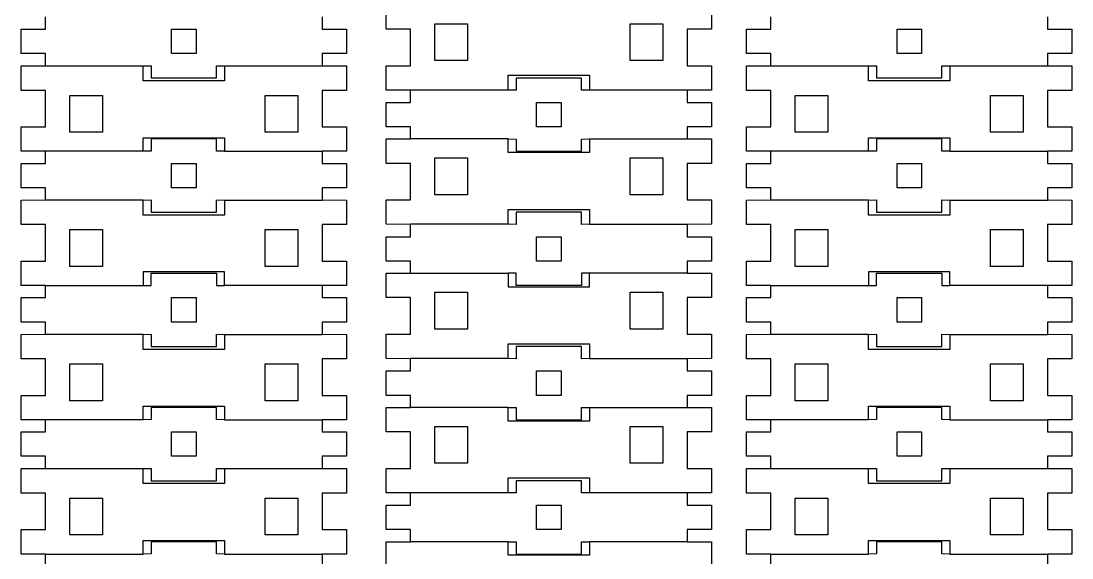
# Model space of a CAD drawing. Header units: millimetres. Extents: x -2305 to 1184, y -190 to 1638.
# Drawn here: x -2053.5 to -1859.9, y -67.4 to 31.6 of the extents above; entities that cross this region are included whole.
import ezdxf

# ---------------------------------------------------------------- set-up
doc = ezdxf.new("R2010")
doc.units = ezdxf.units.MM

msp = doc.modelspace()

# ---------------------------------------------------------------- linework, layer by layer
at = {"color": 7, "linetype": 'Continuous'}
for p, q in [((-1986.28, 30.11), (-1986.28, 34.61)), ((-1926.3, 34.61), (-1926.3, 30.11)), ((-2049.03, 30.11), (-2049.03, 32.36)), ((-1998.05, 32.36), (-1998.05, 30.11)), ((-1977.28, 31.1), (-1971.28, 31.1)), ((-1977.28, 24.32), (-1977.28, 31.1)), ((-1971.28, 31.1), (-1971.28, 24.32)), ((-1941.29, 31.1), (-1935.3, 31.1)), ((-1941.29, 24.32), (-1941.29, 31.1)), ((-1935.3, 31.1), (-1935.3, 24.32)), ((-1915.38, 30.11), (-1915.38, 32.36)), ((-1864.4, 32.36), (-1864.4, 30.11)), ((-2053.52, 25.61), (-2053.52, 30.11)), ((-2053.52, 30.11), (-2049.03, 30.11)), ((-2025.78, 30.11), (-2021.28, 30.11)), ((-2025.78, 25.62), (-2025.78, 30.11)), ((-2021.28, 30.11), (-2021.28, 25.62)), ((-1998.05, 30.11), (-1993.55, 30.11)), ((-1993.55, 30.11), (-1993.55, 25.61)), ((-1981.78, 30.11), (-1986.28, 30.11)), ((-1981.78, 23.37), (-1981.78, 30.11)), ((-1926.3, 30.11), (-1930.8, 30.11)), ((-1930.8, 30.11), (-1930.8, 23.37)), ((-1919.88, 25.61), (-1919.88, 30.11)), ((-1919.88, 30.11), (-1915.38, 30.11)), ((-1892.14, 30.11), (-1887.64, 30.11)), ((-1892.14, 25.62), (-1892.14, 30.11)), ((-1887.64, 30.11), (-1887.64, 25.62)), ((-1864.4, 30.11), (-1859.91, 30.11)), ((-1859.91, 30.11), (-1859.91, 25.61)), ((-2049.03, 25.61), (-2053.52, 25.61)), ((-2049.03, 23.37), (-2049.03, 25.61)), ((-2021.28, 25.62), (-2025.78, 25.62)), ((-1993.55, 25.61), (-1998.05, 25.61)), ((-1998.05, 25.61), (-1998.05, 23.37)), ((-1915.38, 25.61), (-1919.88, 25.61)), ((-1915.38, 23.37), (-1915.38, 25.61)), ((-1887.64, 25.62), (-1892.14, 25.62)), ((-1864.4, 25.61), (-1864.41, 23.37)), ((-1859.91, 25.61), (-1864.4, 25.61)), ((-2053.52, 23.33), (-2049.03, 23.37)), ((-2053.52, 18.83), (-2053.52, 23.33)), ((-2049.03, 23.37), (-2031.03, 23.37)), ((-2031.03, 23.33), (-2029.53, 23.37)), ((-2031.03, 20.58), (-2031.03, 23.33)), ((-2029.53, 23.37), (-2029.53, 21.11)), ((-2017.54, 21.11), (-2017.54, 23.37)), ((-2017.54, 23.37), (-2016.04, 23.33)), ((-2016.04, 23.33), (-2016.04, 20.58)), ((-2016.04, 23.33), (-1998.05, 23.33)), ((-1998.05, 23.37), (-1993.55, 23.33)), ((-1993.55, 23.33), (-1993.55, 18.83)), ((-1986.28, 18.88), (-1986.28, 23.37)), ((-1986.28, 23.37), (-1981.78, 23.37)), ((-1971.28, 24.32), (-1977.28, 24.32)), ((-1935.3, 24.32), (-1941.29, 24.32)), ((-1930.8, 23.37), (-1926.3, 23.37)), ((-1926.3, 23.37), (-1926.3, 18.88)), ((-1919.88, 23.33), (-1915.38, 23.37)), ((-1919.88, 18.83), (-1919.88, 23.33)), ((-1915.38, 23.37), (-1897.39, 23.37)), ((-1897.39, 23.33), (-1895.89, 23.37)), ((-1897.39, 20.58), (-1897.39, 23.33)), ((-1895.89, 23.37), (-1895.89, 21.11)), ((-1883.9, 21.11), (-1883.9, 23.37)), ((-1883.9, 23.37), (-1882.4, 23.33)), ((-1882.4, 23.33), (-1882.4, 20.58)), ((-1882.4, 23.33), (-1864.41, 23.33)), ((-1864.41, 23.37), (-1859.91, 23.33)), ((-1859.91, 23.33), (-1859.91, 18.83)), ((-1963.79, 18.88), (-1963.79, 21.63)), ((-1963.79, 21.63), (-1948.79, 21.63)), ((-1948.79, 21.63), (-1948.79, 18.84)), ((-2016.04, 20.58), (-2031.03, 20.58)), ((-2029.53, 21.11), (-2017.54, 21.11)), ((-1950.29, 21.09), (-1962.29, 21.09)), ((-1962.29, 21.09), (-1962.29, 18.84)), ((-1950.29, 18.84), (-1950.29, 21.09)), ((-1882.4, 20.58), (-1897.39, 20.58)), ((-1895.89, 21.11), (-1883.9, 21.11)), ((-2049.03, 18.83), (-2053.52, 18.83)), ((-2049.03, 12.1), (-2049.03, 18.83)), ((-2044.53, 17.89), (-2038.53, 17.89)), ((-2044.53, 11.11), (-2044.53, 17.89)), ((-2038.53, 17.89), (-2038.53, 11.11)), ((-2008.54, 17.89), (-2002.55, 17.89)), ((-2008.54, 11.11), (-2008.54, 17.89)), ((-2002.55, 17.89), (-2002.55, 11.11)), ((-1993.55, 18.83), (-1998.05, 18.83)), ((-1998.05, 18.83), (-1998.05, 12.1)), ((-1981.77, 18.84), (-1986.28, 18.88)), ((-1981.78, 16.59), (-1981.77, 18.84)), ((-1963.79, 18.88), (-1981.77, 18.88)), ((-1962.29, 18.84), (-1963.79, 18.88)), ((-1948.79, 18.84), (-1950.29, 18.84)), ((-1930.8, 18.84), (-1948.79, 18.84)), ((-1926.3, 18.88), (-1930.8, 18.84)), ((-1930.8, 18.84), (-1930.8, 16.59)), ((-1915.38, 18.83), (-1919.88, 18.83)), ((-1915.38, 12.1), (-1915.38, 18.83)), ((-1910.88, 17.89), (-1904.89, 17.89)), ((-1910.88, 11.11), (-1910.88, 17.89)), ((-1904.89, 17.89), (-1904.89, 11.11)), ((-1874.9, 17.89), (-1868.9, 17.89)), ((-1874.9, 11.11), (-1874.9, 17.89)), ((-1868.9, 17.89), (-1868.9, 11.11)), ((-1859.91, 18.83), (-1864.4, 18.83)), ((-1864.4, 18.83), (-1864.4, 12.1)), ((-1986.28, 12.1), (-1986.28, 16.59)), ((-1986.28, 16.59), (-1981.78, 16.59)), ((-1958.54, 16.59), (-1954.04, 16.59)), ((-1958.54, 12.1), (-1958.54, 16.59)), ((-1954.04, 16.59), (-1954.04, 12.1)), ((-1930.8, 16.59), (-1926.3, 16.59)), ((-1926.3, 16.59), (-1926.3, 12.1)), ((-2053.52, 7.6), (-2053.52, 12.1)), ((-2053.52, 12.1), (-2049.03, 12.1)), ((-1998.05, 12.1), (-1993.55, 12.1)), ((-1993.55, 12.1), (-1993.55, 7.6)), ((-1981.78, 12.1), (-1986.28, 12.1)), ((-1981.78, 9.87), (-1981.78, 12.1)), ((-1954.04, 12.1), (-1958.54, 12.1)), ((-1926.3, 12.1), (-1930.8, 12.1)), ((-1930.8, 12.1), (-1930.8, 9.87)), ((-1919.88, 7.6), (-1919.88, 12.1)), ((-1919.88, 12.1), (-1915.38, 12.1)), ((-1864.4, 12.1), (-1859.91, 12.1)), ((-1859.91, 12.1), (-1859.91, 7.6)), ((-2038.53, 11.11), (-2044.53, 11.11)), ((-2031.03, 7.6), (-2031.03, 10.09)), ((-2031.03, 10.09), (-2016.04, 10.09)), ((-2017.54, 9.87), (-2029.53, 9.87)), ((-2029.53, 9.87), (-2029.53, 7.62)), ((-2017.54, 7.62), (-2017.54, 9.87)), ((-2016.04, 10.09), (-2016.04, 7.6)), ((-2002.55, 11.11), (-2008.54, 11.11)), ((-1986.28, 5.37), (-1986.28, 9.87)), ((-1986.28, 9.87), (-1981.78, 9.87)), ((-1963.79, 9.87), (-1981.78, 9.87)), ((-1963.79, 7.38), (-1963.79, 9.87)), ((-1963.79, 9.87), (-1962.29, 9.84)), ((-1962.29, 9.84), (-1962.29, 7.6)), ((-1950.29, 9.84), (-1948.79, 9.87)), ((-1950.29, 7.6), (-1950.29, 9.84)), ((-1948.79, 9.87), (-1948.79, 7.38)), ((-1948.79, 9.87), (-1930.8, 9.87)), ((-1930.8, 9.87), (-1926.3, 9.87)), ((-1926.3, 9.87), (-1926.3, 5.37)), ((-1904.89, 11.11), (-1910.88, 11.11)), ((-1897.39, 7.6), (-1897.39, 10.09)), ((-1897.39, 10.09), (-1882.4, 10.09)), ((-1883.9, 9.87), (-1895.89, 9.87)), ((-1895.89, 9.87), (-1895.89, 7.62)), ((-1883.9, 7.62), (-1883.9, 9.87)), ((-1882.4, 10.09), (-1882.4, 7.6)), ((-1868.9, 11.11), (-1874.9, 11.11)), ((-2049.03, 7.6), (-2053.52, 7.6)), ((-2049.03, 5.37), (-2049.03, 7.6)), ((-2031.03, 7.6), (-2049.03, 7.6)), ((-2029.53, 7.62), (-2031.03, 7.6)), ((-2016.04, 7.6), (-2017.54, 7.62)), ((-2016.04, 7.6), (-1998.05, 7.6)), ((-1993.55, 7.6), (-1998.05, 7.6)), ((-1998.05, 7.6), (-1998.05, 5.37)), ((-1977.28, 6.36), (-1971.28, 6.36)), ((-1977.28, -0.42), (-1977.28, 6.36)), ((-1971.28, 6.36), (-1971.28, -0.42)), ((-1948.79, 7.38), (-1963.79, 7.38)), ((-1962.29, 7.6), (-1950.29, 7.6)), ((-1941.29, 6.36), (-1935.3, 6.36)), ((-1941.29, -0.42), (-1941.29, 6.36)), ((-1935.3, 6.36), (-1935.3, -0.42)), ((-1915.38, 7.6), (-1919.88, 7.6)), ((-1915.38, 5.37), (-1915.38, 7.6)), ((-1897.39, 7.6), (-1915.38, 7.6)), ((-1895.89, 7.62), (-1897.39, 7.6)), ((-1882.4, 7.6), (-1883.9, 7.62)), ((-1882.4, 7.6), (-1864.4, 7.6)), ((-1859.91, 7.6), (-1864.4, 7.6)), ((-1864.4, 7.6), (-1864.4, 5.37)), ((-2053.52, 0.87), (-2053.52, 5.37)), ((-2053.52, 5.37), (-2049.03, 5.37)), ((-2025.78, 5.37), (-2021.28, 5.37)), ((-2025.78, 0.87), (-2025.78, 5.37)), ((-2021.28, 5.37), (-2021.28, 0.87)), ((-1998.05, 5.37), (-1993.55, 5.37)), ((-1993.55, 5.37), (-1993.55, 0.87)), ((-1981.78, 5.37), (-1986.28, 5.37)), ((-1981.78, -1.37), (-1981.78, 5.37)), ((-1926.3, 5.37), (-1930.8, 5.37)), ((-1930.8, 5.37), (-1930.8, -1.37)), ((-1919.88, 0.87), (-1919.88, 5.37)), ((-1919.88, 5.37), (-1915.38, 5.37)), ((-1892.14, 5.37), (-1887.64, 5.37)), ((-1892.14, 0.87), (-1892.14, 5.37)), ((-1887.64, 5.37), (-1887.64, 0.87)), ((-1864.4, 5.37), (-1859.91, 5.37)), ((-1859.91, 5.37), (-1859.91, 0.87)), ((-2049.03, 0.87), (-2053.52, 0.87)), ((-2049.03, -1.38), (-2049.03, 0.87)), ((-2021.28, 0.87), (-2025.78, 0.87)), ((-1993.55, 0.87), (-1998.05, 0.87)), ((-1998.05, 0.87), (-1998.05, -1.38)), ((-1915.38, 0.87), (-1919.88, 0.87)), ((-1915.38, -1.38), (-1915.38, 0.87)), ((-1887.64, 0.87), (-1892.14, 0.87)), ((-1864.4, 0.87), (-1864.41, -1.38)), ((-1859.91, 0.87), (-1864.4, 0.87)), ((-2053.52, -1.41), (-2049.03, -1.38)), ((-2053.52, -5.91), (-2053.52, -1.41)), ((-2049.03, -1.38), (-2031.03, -1.38)), ((-2031.03, -1.41), (-2029.53, -1.38)), ((-2031.03, -4.16), (-2031.03, -1.41)), ((-2029.53, -1.38), (-2029.53, -3.63)), ((-2017.54, -3.63), (-2017.54, -1.38)), ((-2017.54, -1.38), (-2016.04, -1.41)), ((-2016.04, -1.41), (-2016.04, -4.16)), ((-2016.04, -1.41), (-1998.05, -1.41)), ((-1998.05, -1.38), (-1993.55, -1.41)), ((-1993.55, -1.41), (-1993.55, -5.91)), ((-1986.28, -5.87), (-1986.28, -1.37)), ((-1986.28, -1.37), (-1981.78, -1.37)), ((-1971.28, -0.42), (-1977.28, -0.42)), ((-1935.3, -0.42), (-1941.29, -0.42)), ((-1930.8, -1.37), (-1926.3, -1.37)), ((-1926.3, -1.37), (-1926.3, -5.87)), ((-1919.88, -1.41), (-1915.38, -1.38)), ((-1919.88, -5.91), (-1919.88, -1.41)), ((-1915.38, -1.38), (-1897.39, -1.38)), ((-1897.39, -1.41), (-1895.89, -1.38)), ((-1897.39, -4.16), (-1897.39, -1.41)), ((-1895.89, -1.38), (-1895.89, -3.63)), ((-1883.9, -3.63), (-1883.9, -1.38)), ((-1883.9, -1.38), (-1882.4, -1.41)), ((-1882.4, -1.41), (-1882.4, -4.16)), ((-1882.4, -1.41), (-1864.41, -1.41)), ((-1864.41, -1.38), (-1859.91, -1.41)), ((-1859.91, -1.41), (-1859.91, -5.91)), ((-2029.53, -3.63), (-2017.54, -3.63)), ((-1963.79, -5.87), (-1963.79, -3.12)), ((-1963.79, -3.12), (-1948.79, -3.12)), ((-1950.29, -3.65), (-1962.29, -3.65)), ((-1962.29, -3.65), (-1962.29, -5.9)), ((-1950.29, -5.9), (-1950.29, -3.65)), ((-1948.79, -3.12), (-1948.79, -5.87)), ((-1895.89, -3.63), (-1883.9, -3.63)), ((-2016.04, -4.16), (-2031.03, -4.16)), ((-1882.4, -4.16), (-1897.39, -4.16)), ((-2049.03, -5.91), (-2053.52, -5.91)), ((-2049.03, -12.64), (-2049.03, -5.91)), ((-2044.53, -6.85), (-2038.53, -6.85)), ((-2044.53, -13.63), (-2044.53, -6.85)), ((-2038.53, -6.85), (-2038.53, -13.63)), ((-2008.54, -6.85), (-2002.55, -6.85)), ((-2008.54, -13.63), (-2008.54, -6.85)), ((-2002.55, -6.85), (-2002.55, -13.63)), ((-1993.55, -5.91), (-1998.05, -5.91)), ((-1998.05, -5.91), (-1998.05, -12.64)), ((-1981.77, -5.9), (-1986.28, -5.87)), ((-1981.78, -8.15), (-1981.77, -5.9)), ((-1963.79, -5.87), (-1981.77, -5.87)), ((-1962.29, -5.9), (-1963.79, -5.87)), ((-1948.79, -5.87), (-1950.29, -5.9)), ((-1930.8, -5.9), (-1948.79, -5.9)), ((-1926.3, -5.87), (-1930.8, -5.9)), ((-1930.8, -5.9), (-1930.8, -8.15)), ((-1915.38, -5.91), (-1919.88, -5.91)), ((-1915.38, -12.64), (-1915.38, -5.91)), ((-1910.88, -6.85), (-1904.89, -6.85)), ((-1910.88, -13.63), (-1910.88, -6.85)), ((-1904.89, -6.85), (-1904.89, -13.63)), ((-1874.9, -6.85), (-1868.9, -6.85)), ((-1874.9, -13.63), (-1874.9, -6.85)), ((-1868.9, -6.85), (-1868.9, -13.63)), ((-1859.91, -5.91), (-1864.4, -5.91)), ((-1864.4, -5.91), (-1864.4, -12.64)), ((-1986.28, -12.64), (-1986.28, -8.15)), ((-1986.28, -8.15), (-1981.78, -8.15)), ((-1958.54, -8.15), (-1954.04, -8.15)), ((-1958.54, -12.64), (-1958.54, -8.15)), ((-1954.04, -8.15), (-1954.04, -12.64)), ((-1930.8, -8.15), (-1926.3, -8.15)), ((-1926.3, -8.15), (-1926.3, -12.64)), ((-2053.52, -17.14), (-2053.52, -12.64)), ((-2053.52, -12.64), (-2049.03, -12.64)), ((-1998.05, -12.64), (-1993.55, -12.64)), ((-1993.55, -12.64), (-1993.55, -17.14)), ((-1981.78, -12.64), (-1986.28, -12.64)), ((-1981.78, -14.89), (-1981.78, -12.64)), ((-1954.04, -12.64), (-1958.54, -12.64)), ((-1926.3, -12.64), (-1930.8, -12.64)), ((-1930.8, -12.64), (-1930.8, -14.89)), ((-1919.88, -17.14), (-1919.88, -12.64)), ((-1919.88, -12.64), (-1915.38, -12.64)), ((-1864.4, -12.64), (-1859.91, -12.64)), ((-1859.91, -12.64), (-1859.91, -17.14)), ((-2038.53, -13.63), (-2044.53, -13.63)), ((-2016.04, -14.65), (-2031.03, -14.65)), ((-2031.03, -14.65), (-2031.03, -17.14)), ((-2029.53, -17.14), (-2029.53, -14.89)), ((-2029.53, -14.89), (-2017.54, -14.89)), ((-2017.54, -14.89), (-2017.54, -17.14)), ((-2016.04, -17.14), (-2016.04, -14.65)), ((-2002.55, -13.63), (-2008.54, -13.63)), ((-1986.28, -19.39), (-1986.28, -14.89)), ((-1986.28, -14.89), (-1981.78, -14.89)), ((-1981.78, -14.89), (-1963.79, -14.89)), ((-1962.29, -14.89), (-1963.79, -14.89)), ((-1963.79, -14.89), (-1963.79, -17.38)), ((-1962.29, -17.14), (-1962.29, -14.89)), ((-1950.29, -14.89), (-1950.29, -17.14)), ((-1948.79, -14.89), (-1950.29, -14.89)), ((-1948.79, -17.38), (-1948.79, -14.89)), ((-1930.8, -14.89), (-1948.79, -14.89)), ((-1930.8, -14.89), (-1926.3, -14.89)), ((-1926.3, -14.89), (-1926.3, -19.39)), ((-1904.89, -13.63), (-1910.88, -13.63)), ((-1882.4, -14.65), (-1897.39, -14.65)), ((-1897.39, -14.65), (-1897.39, -17.14)), ((-1895.89, -17.14), (-1895.89, -14.89)), ((-1895.89, -14.89), (-1883.9, -14.89)), ((-1883.9, -14.89), (-1883.9, -17.14)), ((-1882.4, -17.14), (-1882.4, -14.65)), ((-1868.9, -13.63), (-1874.9, -13.63)), ((-2049.03, -17.14), (-2053.52, -17.14)), ((-2049.03, -19.39), (-2049.03, -17.14)), ((-2049.03, -17.14), (-2031.03, -17.14)), ((-2031.03, -17.14), (-2029.53, -17.14)), ((-2017.54, -17.14), (-2016.04, -17.14)), ((-1998.05, -17.14), (-2016.04, -17.14)), ((-1993.55, -17.14), (-1998.05, -17.14)), ((-1998.05, -17.14), (-1998.05, -19.39)), ((-1963.79, -17.38), (-1948.79, -17.38)), ((-1950.29, -17.14), (-1962.29, -17.14)), ((-1915.38, -17.14), (-1919.88, -17.14)), ((-1915.38, -19.39), (-1915.38, -17.14)), ((-1915.38, -17.14), (-1897.39, -17.14)), ((-1897.39, -17.14), (-1895.89, -17.14)), ((-1883.9, -17.14), (-1882.4, -17.14)), ((-1864.4, -17.14), (-1882.4, -17.14)), ((-1859.91, -17.14), (-1864.4, -17.14)), ((-1864.4, -17.14), (-1864.4, -19.39)), ((-1977.28, -18.4), (-1971.28, -18.4)), ((-1977.28, -25.18), (-1977.28, -18.4)), ((-1971.28, -18.4), (-1971.28, -25.18)), ((-1941.29, -18.4), (-1935.3, -18.4)), ((-1941.29, -25.18), (-1941.29, -18.4)), ((-1935.3, -18.4), (-1935.3, -25.18)), ((-2053.52, -23.89), (-2053.52, -19.39)), ((-2053.52, -19.39), (-2049.03, -19.39)), ((-2025.78, -19.39), (-2021.28, -19.39)), ((-2025.78, -23.89), (-2025.78, -19.39)), ((-2021.28, -19.39), (-2021.28, -23.89)), ((-1998.05, -19.39), (-1993.55, -19.39)), ((-1993.55, -19.39), (-1993.55, -23.89)), ((-1981.78, -19.39), (-1986.28, -19.39)), ((-1981.78, -26.13), (-1981.78, -19.39)), ((-1926.3, -19.39), (-1930.8, -19.39)), ((-1930.8, -19.39), (-1930.8, -26.13)), ((-1919.88, -23.89), (-1919.88, -19.39)), ((-1919.88, -19.39), (-1915.38, -19.39)), ((-1892.14, -19.39), (-1887.64, -19.39)), ((-1892.14, -23.89), (-1892.14, -19.39)), ((-1887.64, -19.39), (-1887.64, -23.89)), ((-1864.4, -19.39), (-1859.91, -19.39)), ((-1859.91, -19.39), (-1859.91, -23.89)), ((-2049.03, -23.89), (-2053.52, -23.89)), ((-2049.03, -26.14), (-2049.03, -23.89)), ((-2021.28, -23.89), (-2025.78, -23.89)), ((-1993.55, -23.89), (-1998.05, -23.89)), ((-1998.05, -23.89), (-1998.05, -26.14)), ((-1915.38, -23.89), (-1919.88, -23.89)), ((-1915.38, -26.14), (-1915.38, -23.89)), ((-1887.64, -23.89), (-1892.14, -23.89)), ((-1864.4, -23.89), (-1864.41, -26.14)), ((-1859.91, -23.89), (-1864.4, -23.89)), ((-2053.52, -26.17), (-2049.03, -26.14)), ((-2053.52, -30.67), (-2053.52, -26.17)), ((-2049.03, -26.14), (-2031.03, -26.14)), ((-2031.03, -26.17), (-2029.53, -26.14)), ((-2031.03, -28.92), (-2031.03, -26.17)), ((-2029.53, -26.14), (-2029.53, -28.39)), ((-2017.54, -28.39), (-2017.54, -26.14)), ((-2017.54, -26.14), (-2016.04, -26.17)), ((-2016.04, -26.17), (-2016.04, -28.92)), ((-2016.04, -26.17), (-1998.05, -26.17)), ((-1998.05, -26.14), (-1993.55, -26.17)), ((-1993.55, -26.17), (-1993.55, -30.67)), ((-1986.28, -30.63), (-1986.28, -26.13)), ((-1986.28, -26.13), (-1981.78, -26.13)), ((-1971.28, -25.18), (-1977.28, -25.18)), ((-1935.3, -25.18), (-1941.29, -25.18)), ((-1930.8, -26.13), (-1926.3, -26.13)), ((-1926.3, -26.13), (-1926.3, -30.63)), ((-1919.88, -26.17), (-1915.38, -26.14)), ((-1919.88, -30.67), (-1919.88, -26.17)), ((-1915.38, -26.14), (-1897.39, -26.14)), ((-1897.39, -26.17), (-1895.89, -26.14)), ((-1897.39, -28.92), (-1897.39, -26.17)), ((-1895.89, -26.14), (-1895.89, -28.39)), ((-1883.9, -28.39), (-1883.9, -26.14)), ((-1883.9, -26.14), (-1882.4, -26.17)), ((-1882.4, -26.17), (-1882.4, -28.92)), ((-1882.4, -26.17), (-1864.41, -26.17)), ((-1864.41, -26.14), (-1859.91, -26.17)), ((-1859.91, -26.17), (-1859.91, -30.67)), ((-2016.04, -28.92), (-2031.03, -28.92)), ((-2029.53, -28.39), (-2017.54, -28.39)), ((-1963.79, -30.63), (-1963.79, -27.88)), ((-1963.79, -27.88), (-1948.79, -27.88)), ((-1950.29, -28.41), (-1962.29, -28.41)), ((-1962.29, -28.41), (-1962.29, -30.66)), ((-1950.29, -30.66), (-1950.29, -28.41)), ((-1948.79, -27.88), (-1948.79, -30.63)), ((-1882.4, -28.92), (-1897.39, -28.92)), ((-1895.89, -28.39), (-1883.9, -28.39)), ((-2049.03, -30.67), (-2053.52, -30.67)), ((-2049.03, -37.41), (-2049.03, -30.67)), ((-1993.55, -30.67), (-1998.05, -30.67)), ((-1998.05, -30.67), (-1998.05, -37.41)), ((-1981.77, -30.66), (-1986.28, -30.63)), ((-1981.78, -32.91), (-1981.77, -30.66)), ((-1963.79, -30.63), (-1981.77, -30.63)), ((-1962.29, -30.66), (-1963.79, -30.63)), ((-1948.79, -30.63), (-1950.29, -30.66)), ((-1930.8, -30.66), (-1948.79, -30.66)), ((-1926.3, -30.63), (-1930.8, -30.66)), ((-1930.8, -30.66), (-1930.8, -32.91)), ((-1915.38, -30.67), (-1919.88, -30.67)), ((-1915.38, -37.41), (-1915.38, -30.67)), ((-1859.91, -30.67), (-1864.4, -30.67)), ((-1864.4, -30.67), (-1864.4, -37.41)), ((-2044.53, -31.61), (-2038.53, -31.61)), ((-2044.53, -38.4), (-2044.53, -31.61)), ((-2038.53, -31.61), (-2038.53, -38.4)), ((-2008.54, -31.61), (-2002.55, -31.61)), ((-2008.54, -38.4), (-2008.54, -31.61)), ((-2002.55, -31.61), (-2002.55, -38.4)), ((-1986.28, -37.41), (-1986.28, -32.91)), ((-1986.28, -32.91), (-1981.78, -32.91)), ((-1958.54, -32.91), (-1954.04, -32.91)), ((-1958.54, -37.41), (-1958.54, -32.91)), ((-1954.04, -32.91), (-1954.04, -37.41)), ((-1930.8, -32.91), (-1926.3, -32.91)), ((-1926.3, -32.91), (-1926.3, -37.41)), ((-1910.88, -31.61), (-1904.89, -31.61)), ((-1910.88, -38.4), (-1910.88, -31.61)), ((-1904.89, -31.61), (-1904.89, -38.4)), ((-1874.9, -31.61), (-1868.9, -31.61)), ((-1874.9, -38.4), (-1874.9, -31.61)), ((-1868.9, -31.61), (-1868.9, -38.4)), ((-2053.52, -41.91), (-2053.52, -37.41)), ((-2053.52, -37.41), (-2049.03, -37.41)), ((-2038.53, -38.4), (-2044.53, -38.4)), ((-2002.55, -38.4), (-2008.54, -38.4)), ((-1998.05, -37.41), (-1993.55, -37.41)), ((-1993.55, -37.41), (-1993.55, -41.91)), ((-1981.78, -37.41), (-1986.28, -37.41)), ((-1981.78, -39.64), (-1981.78, -37.41)), ((-1954.04, -37.41), (-1958.54, -37.41)), ((-1926.3, -37.41), (-1930.8, -37.41)), ((-1930.8, -37.41), (-1930.8, -39.64)), ((-1919.88, -41.91), (-1919.88, -37.41)), ((-1919.88, -37.41), (-1915.38, -37.41)), ((-1904.89, -38.4), (-1910.88, -38.4)), ((-1868.9, -38.4), (-1874.9, -38.4)), ((-1864.4, -37.41), (-1859.91, -37.41)), ((-1859.91, -37.41), (-1859.91, -41.91)), ((-2031.03, -41.91), (-2031.03, -39.42)), ((-2031.03, -39.42), (-2016.04, -39.42)), ((-2017.54, -39.64), (-2029.53, -39.64)), ((-2029.53, -39.64), (-2029.53, -41.88)), ((-2017.54, -41.88), (-2017.54, -39.64)), ((-2016.04, -39.42), (-2016.04, -41.91)), ((-1986.28, -44.13), (-1986.28, -39.64)), ((-1986.28, -39.64), (-1981.78, -39.64)), ((-1963.79, -39.64), (-1981.78, -39.64)), ((-1963.79, -42.13), (-1963.79, -39.64)), ((-1963.79, -39.64), (-1962.29, -39.66)), ((-1962.29, -39.66), (-1962.29, -41.91)), ((-1950.29, -39.66), (-1948.79, -39.64)), ((-1950.29, -41.91), (-1950.29, -39.66)), ((-1948.79, -39.64), (-1948.79, -42.13)), ((-1948.79, -39.64), (-1930.8, -39.64)), ((-1930.8, -39.64), (-1926.3, -39.64)), ((-1926.3, -39.64), (-1926.3, -44.13)), ((-1897.39, -41.91), (-1897.39, -39.42)), ((-1897.39, -39.42), (-1882.4, -39.42)), ((-1883.9, -39.64), (-1895.89, -39.64)), ((-1895.89, -39.64), (-1895.89, -41.88)), ((-1883.9, -41.88), (-1883.9, -39.64)), ((-1882.4, -39.42), (-1882.4, -41.91)), ((-2049.03, -41.91), (-2053.52, -41.91)), ((-2049.03, -44.13), (-2049.03, -41.91)), ((-2031.03, -41.91), (-2049.03, -41.91)), ((-2029.53, -41.88), (-2031.03, -41.91)), ((-2016.04, -41.91), (-2017.54, -41.88)), ((-2016.04, -41.91), (-1998.05, -41.91)), ((-1993.55, -41.91), (-1998.05, -41.91)), ((-1998.05, -41.91), (-1998.05, -44.13)), ((-1948.79, -42.13), (-1963.79, -42.13)), ((-1962.29, -41.91), (-1950.29, -41.91)), ((-1915.38, -41.91), (-1919.88, -41.91)), ((-1915.38, -44.13), (-1915.38, -41.91)), ((-1897.39, -41.91), (-1915.38, -41.91)), ((-1895.89, -41.88), (-1897.39, -41.91)), ((-1882.4, -41.91), (-1883.9, -41.88)), ((-1882.4, -41.91), (-1864.4, -41.91)), ((-1859.91, -41.91), (-1864.4, -41.91)), ((-1864.4, -41.91), (-1864.4, -44.13)), ((-2053.52, -48.63), (-2053.52, -44.13)), ((-2053.52, -44.13), (-2049.03, -44.13)), ((-2025.78, -44.13), (-2021.28, -44.13)), ((-2025.78, -48.63), (-2025.78, -44.13)), ((-2021.28, -44.13), (-2021.28, -48.63)), ((-1998.05, -44.13), (-1993.55, -44.13)), ((-1993.55, -44.13), (-1993.55, -48.63)), ((-1981.78, -44.13), (-1986.28, -44.13)), ((-1981.78, -50.87), (-1981.78, -44.13)), ((-1977.28, -43.14), (-1971.28, -43.14)), ((-1977.28, -49.93), (-1977.28, -43.14)), ((-1971.28, -43.14), (-1971.28, -49.93)), ((-1941.29, -43.14), (-1935.3, -43.14)), ((-1941.29, -49.93), (-1941.29, -43.14)), ((-1935.3, -43.14), (-1935.3, -49.93)), ((-1926.3, -44.13), (-1930.8, -44.13)), ((-1930.8, -44.13), (-1930.8, -50.87)), ((-1919.88, -48.63), (-1919.88, -44.13)), ((-1919.88, -44.13), (-1915.38, -44.13)), ((-1892.14, -44.13), (-1887.64, -44.13)), ((-1892.14, -48.63), (-1892.14, -44.13)), ((-1887.64, -44.13), (-1887.64, -48.63)), ((-1864.4, -44.13), (-1859.91, -44.13)), ((-1859.91, -44.13), (-1859.91, -48.63)), ((-2049.03, -48.63), (-2053.52, -48.63)), ((-2049.03, -50.88), (-2049.03, -48.63)), ((-2021.28, -48.63), (-2025.78, -48.63)), ((-1993.55, -48.63), (-1998.05, -48.63)), ((-1998.05, -48.63), (-1998.05, -50.88)), ((-1971.28, -49.93), (-1977.28, -49.93)), ((-1935.3, -49.93), (-1941.29, -49.93)), ((-1915.38, -48.63), (-1919.88, -48.63)), ((-1915.38, -50.88), (-1915.38, -48.63)), ((-1887.64, -48.63), (-1892.14, -48.63)), ((-1864.4, -48.63), (-1864.41, -50.88)), ((-1859.91, -48.63), (-1864.4, -48.63)), ((-2053.52, -50.91), (-2049.03, -50.88)), ((-2053.52, -55.41), (-2053.52, -50.91)), ((-2049.03, -50.88), (-2031.03, -50.88)), ((-2031.03, -50.91), (-2029.53, -50.88)), ((-2031.03, -53.66), (-2031.03, -50.91)), ((-2029.53, -50.88), (-2029.53, -53.13)), ((-2017.54, -53.13), (-2017.54, -50.88)), ((-2017.54, -50.88), (-2016.04, -50.91)), ((-2016.04, -50.91), (-2016.04, -53.66)), ((-2016.04, -50.91), (-1998.05, -50.91)), ((-1998.05, -50.88), (-1993.55, -50.91)), ((-1993.55, -50.91), (-1993.55, -55.41)), ((-1986.28, -55.37), (-1986.28, -50.87)), ((-1986.28, -50.87), (-1981.78, -50.87)), ((-1930.8, -50.87), (-1926.3, -50.87)), ((-1926.3, -50.87), (-1926.3, -55.37)), ((-1919.88, -50.91), (-1915.38, -50.88)), ((-1919.88, -55.41), (-1919.88, -50.91)), ((-1915.38, -50.88), (-1897.39, -50.88)), ((-1897.39, -50.91), (-1895.89, -50.88)), ((-1897.39, -53.66), (-1897.39, -50.91)), ((-1895.89, -50.88), (-1895.89, -53.13)), ((-1883.9, -53.13), (-1883.9, -50.88)), ((-1883.9, -50.88), (-1882.4, -50.91)), ((-1882.4, -50.91), (-1882.4, -53.66)), ((-1882.4, -50.91), (-1864.41, -50.91)), ((-1864.41, -50.88), (-1859.91, -50.91)), ((-1859.91, -50.91), (-1859.91, -55.41)), ((-2016.04, -53.66), (-2031.03, -53.66)), ((-2029.53, -53.13), (-2017.54, -53.13)), ((-1963.79, -55.37), (-1963.79, -52.62)), ((-1963.79, -52.62), (-1948.79, -52.62)), ((-1950.29, -53.15), (-1962.29, -53.15)), ((-1962.29, -53.15), (-1962.29, -55.4)), ((-1950.29, -55.4), (-1950.29, -53.15)), ((-1948.79, -52.62), (-1948.79, -55.37)), ((-1882.4, -53.66), (-1897.39, -53.66)), ((-1895.89, -53.13), (-1883.9, -53.13)), ((-2049.03, -55.41), (-2053.52, -55.41)), ((-2049.03, -62.15), (-2049.03, -55.41)), ((-1993.55, -55.41), (-1998.05, -55.41)), ((-1998.05, -55.41), (-1998.05, -62.15)), ((-1981.77, -55.4), (-1986.28, -55.37)), ((-1981.78, -57.65), (-1981.77, -55.4)), ((-1963.79, -55.37), (-1981.77, -55.37)), ((-1962.29, -55.4), (-1963.79, -55.37)), ((-1948.79, -55.37), (-1950.29, -55.4)), ((-1930.8, -55.4), (-1948.79, -55.4)), ((-1926.3, -55.37), (-1930.8, -55.4)), ((-1930.8, -55.4), (-1930.8, -57.65)), ((-1915.38, -55.41), (-1919.88, -55.41)), ((-1915.38, -62.15), (-1915.38, -55.41)), ((-1859.91, -55.41), (-1864.4, -55.41)), ((-1864.4, -55.41), (-1864.4, -62.15)), ((-2044.53, -56.36), (-2038.53, -56.36)), ((-2044.53, -63.14), (-2044.53, -56.36)), ((-2038.53, -56.36), (-2038.53, -63.14)), ((-2008.54, -56.36), (-2002.55, -56.36)), ((-2008.54, -63.14), (-2008.54, -56.36)), ((-2002.55, -56.36), (-2002.55, -63.14)), ((-1986.28, -62.15), (-1986.28, -57.65)), ((-1986.28, -57.65), (-1981.78, -57.65)), ((-1958.54, -57.65), (-1954.04, -57.65)), ((-1958.54, -62.15), (-1958.54, -57.65)), ((-1954.04, -57.65), (-1954.04, -62.15)), ((-1930.8, -57.65), (-1926.3, -57.65)), ((-1926.3, -57.65), (-1926.3, -62.15)), ((-1910.88, -56.36), (-1904.89, -56.36)), ((-1910.88, -63.14), (-1910.88, -56.36)), ((-1904.89, -56.36), (-1904.89, -63.14)), ((-1874.9, -56.36), (-1868.9, -56.36)), ((-1874.9, -63.14), (-1874.9, -56.36)), ((-1868.9, -56.36), (-1868.9, -63.14)), ((-2053.52, -66.65), (-2053.52, -62.15)), ((-2053.52, -62.15), (-2049.03, -62.15)), ((-2038.53, -63.14), (-2044.53, -63.14)), ((-2002.55, -63.14), (-2008.54, -63.14)), ((-1998.05, -62.15), (-1993.55, -62.15)), ((-1993.55, -62.15), (-1993.55, -66.65)), ((-1981.78, -62.15), (-1986.28, -62.15)), ((-1981.78, -64.39), (-1981.78, -62.15)), ((-1954.04, -62.15), (-1958.54, -62.15)), ((-1926.3, -62.15), (-1930.8, -62.15)), ((-1930.8, -62.15), (-1930.8, -64.39)), ((-1919.88, -66.65), (-1919.88, -62.15)), ((-1919.88, -62.15), (-1915.38, -62.15)), ((-1904.89, -63.14), (-1910.88, -63.14)), ((-1868.9, -63.14), (-1874.9, -63.14)), ((-1864.4, -62.15), (-1859.91, -62.15)), ((-1859.91, -62.15), (-1859.91, -66.65)), ((-2031.03, -66.65), (-2031.03, -64.16)), ((-2031.03, -64.16), (-2016.04, -64.16)), ((-2017.54, -64.39), (-2029.53, -64.39)), ((-2029.53, -64.39), (-2029.53, -66.63)), ((-2017.54, -66.63), (-2017.54, -64.39)), ((-2016.04, -64.16), (-2016.04, -66.65)), ((-1986.28, -68.88), (-1986.28, -64.39)), ((-1986.28, -64.39), (-1981.78, -64.39)), ((-1963.79, -64.39), (-1981.78, -64.39)), ((-1963.79, -66.87), (-1963.79, -64.39)), ((-1963.79, -64.39), (-1962.29, -64.4)), ((-1962.29, -64.4), (-1962.29, -66.65)), ((-1950.29, -64.4), (-1948.79, -64.39)), ((-1950.29, -66.65), (-1950.29, -64.4)), ((-1948.79, -64.39), (-1948.79, -66.87)), ((-1930.8, -64.39), (-1948.79, -64.39)), ((-1930.8, -64.39), (-1926.3, -64.39)), ((-1926.3, -64.39), (-1926.3, -68.88)), ((-1897.39, -66.65), (-1897.39, -64.16)), ((-1897.39, -64.16), (-1882.4, -64.16)), ((-1883.9, -64.39), (-1895.89, -64.39)), ((-1895.89, -64.39), (-1895.89, -66.63)), ((-1883.9, -66.63), (-1883.9, -64.39)), ((-1882.4, -64.16), (-1882.4, -66.65)), ((-2049.03, -66.65), (-2053.52, -66.65)), ((-2049.03, -68.88), (-2049.03, -66.65)), ((-2049.03, -66.65), (-2031.03, -66.65)), ((-2029.53, -66.63), (-2031.03, -66.65)), ((-2016.04, -66.65), (-2017.54, -66.63)), ((-2016.04, -66.65), (-1998.05, -66.65)), ((-1993.55, -66.65), (-1998.05, -66.65)), ((-1998.05, -66.65), (-1998.05, -68.88)), ((-1948.79, -66.87), (-1963.79, -66.87)), ((-1962.29, -66.65), (-1950.29, -66.65)), ((-1915.38, -66.65), (-1919.88, -66.65)), ((-1915.38, -68.88), (-1915.38, -66.65)), ((-1915.38, -66.65), (-1897.39, -66.65)), ((-1895.89, -66.63), (-1897.39, -66.65)), ((-1882.4, -66.65), (-1883.9, -66.63)), ((-1882.4, -66.65), (-1864.4, -66.65)), ((-1859.91, -66.65), (-1864.4, -66.65)), ((-1864.4, -66.65), (-1864.4, -68.88))]:
    msp.add_line(p, q, dxfattribs=at)

doc.saveas('drawing.dxf')
